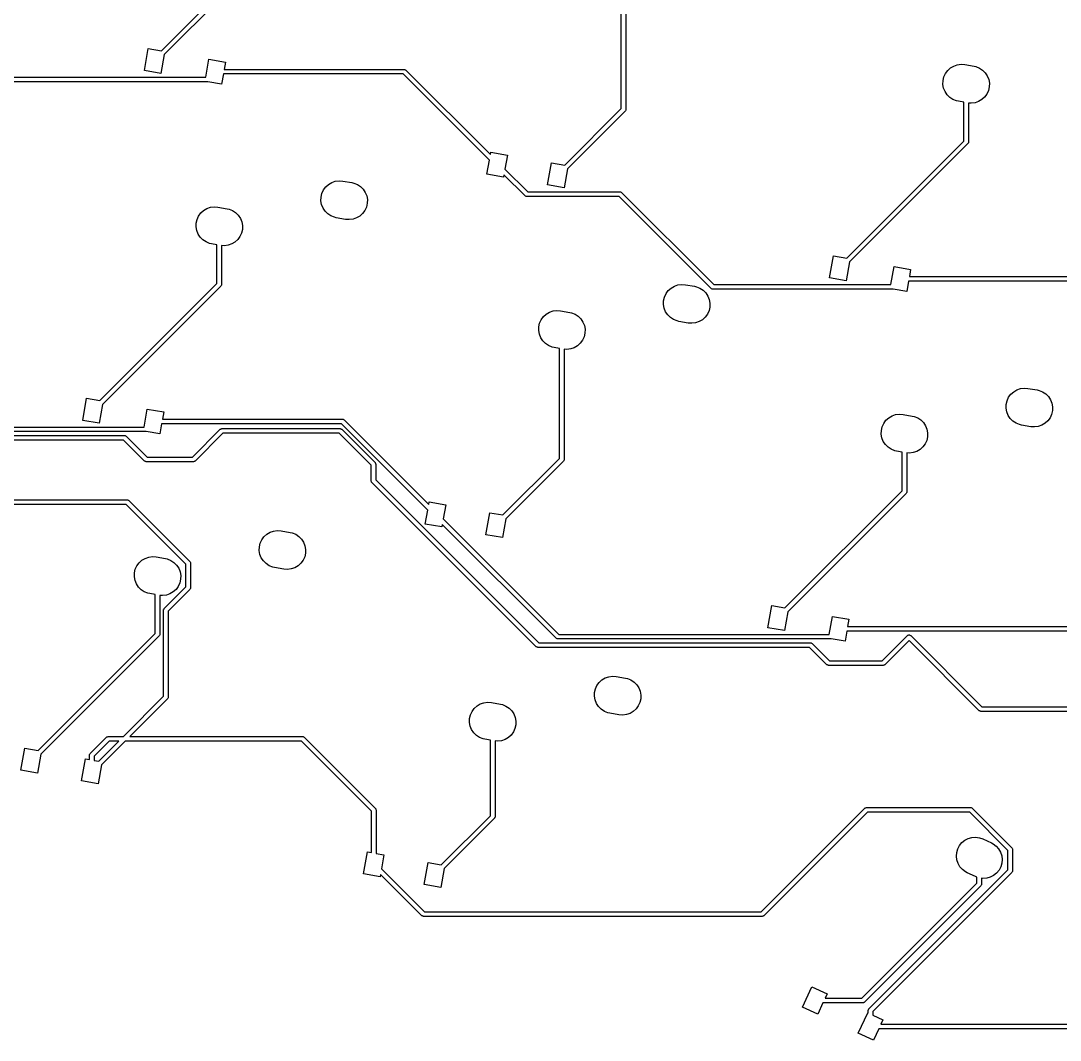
# Model space of a CAD drawing. Extents: x -73 to 321, y -180 to -25.
# Drawn here: x 62.9 to 118.6, y -163.7 to -109.1 of the extents above; entities that cross this region are included whole.
import ezdxf

# ---------------------------------------------------------------- set-up
doc = ezdxf.new("R2010")
doc.units = 0
doc.layers.add('BLACK', color=7, linetype='CONTINUOUS')

msp = doc.modelspace()

# ---------------------------------------------------------------- linework, layer by layer
at = {"layer": 'BLACK', "linetype": 'CONTINUOUS'}
for p, q in [((70.4194, -110.677), (76.7001, -104.397)), ((76.9135, -104.537), (70.5687, -110.882)), ((95.0637, -113.779), (95.0637, -107.878)), ((95.3137, -107.917), (95.3137, -113.831)), ((69.5044, -111.735), (69.7128, -110.553)), ((69.7128, -110.553), (70.4194, -110.677)), ((70.5687, -110.882), (70.3907, -111.891)), ((72.7926, -112.09), (72.9626, -111.126)), ((72.9626, -111.126), (73.849, -111.282)), ((73.849, -111.282), (73.7806, -111.67)), ((112.887, -111.493), (113.078, -111.427)), ((113.078, -111.427), (113.278, -111.401)), ((113.278, -111.401), (113.48, -111.416)), ((113.48, -111.416), (113.972, -111.503)), ((70.3907, -111.891), (69.5044, -111.735)), ((73.7365, -111.92), (73.6406, -112.464)), ((83.3774, -111.92), (73.7365, -111.92)), ((73.7806, -111.67), (83.4292, -111.67)), ((88.0004, -116.543), (83.3774, -111.92)), ((83.4292, -111.67), (83.4512, -111.673)), ((83.4512, -111.673), (83.4558, -111.673)), ((83.4558, -111.673), (83.4583, -111.674)), ((83.4583, -111.674), (83.4647, -111.675)), ((83.4647, -111.675), (83.4905, -111.692)), ((83.4905, -111.692), (83.5175, -111.706)), ((83.5175, -111.706), (88.0534, -116.242)), ((112.36, -112.079), (112.444, -111.895)), ((112.444, -111.895), (112.563, -111.732)), ((112.563, -111.732), (112.713, -111.596)), ((112.713, -111.596), (112.887, -111.493)), ((113.972, -111.503), (114.074, -111.526)), ((114.074, -111.526), (114.262, -111.601)), ((114.262, -111.601), (114.431, -111.713)), ((114.431, -111.713), (114.574, -111.856)), ((114.574, -111.856), (114.685, -112.024)), ((72.8811, -112.34), (52.9445, -112.34)), ((52.9963, -112.09), (72.7926, -112.09)), ((72.9033, -112.334), (72.8811, -112.34)), ((73.6406, -112.464), (72.9033, -112.334)), ((112.309, -112.478), (112.314, -112.275)), ((112.345, -112.676), (112.309, -112.478)), ((112.314, -112.275), (112.36, -112.079)), ((114.685, -112.024), (114.76, -112.212)), ((114.76, -112.212), (114.796, -112.411)), ((114.796, -112.411), (114.791, -112.613)), ((112.42, -112.864), (112.345, -112.676)), ((112.531, -113.033), (112.42, -112.864)), ((112.674, -113.176), (112.531, -113.033)), ((114.661, -112.994), (114.542, -113.157)), ((114.745, -112.81), (114.661, -112.994)), ((114.791, -112.613), (114.745, -112.81)), ((112.843, -113.287), (112.674, -113.176)), ((113.031, -113.362), (112.843, -113.287)), ((113.133, -113.386), (113.031, -113.362)), ((113.427, -113.438), (113.133, -113.386)), ((113.427, -115.515), (113.427, -113.438)), ((113.826, -113.487), (113.677, -113.476)), ((113.677, -113.476), (113.677, -115.567)), ((114.027, -113.461), (113.826, -113.487)), ((114.218, -113.395), (114.027, -113.461)), ((114.392, -113.293), (114.218, -113.395)), ((114.542, -113.157), (114.392, -113.293)), ((92.0329, -116.81), (95.0637, -113.779)), ((95.2771, -113.919), (92.1822, -117.014)), ((95.2919, -113.892), (95.2771, -113.919)), ((95.3086, -113.866), (95.2919, -113.892)), ((95.3095, -113.86), (95.3086, -113.866)), ((95.3109, -113.857), (95.3095, -113.86)), ((95.3137, -113.831), (95.3105, -113.853)), ((95.3105, -113.853), (95.3109, -113.857)), ((107.147, -121.796), (113.427, -115.515)), ((113.641, -115.655), (107.296, -122)), ((113.656, -115.628), (113.641, -115.655)), ((113.672, -115.603), (113.656, -115.628)), ((113.673, -115.596), (113.672, -115.603)), ((113.674, -115.594), (113.673, -115.596)), ((113.677, -115.567), (113.674, -115.589)), ((113.674, -115.589), (113.674, -115.594)), ((88.0534, -116.242), (88.0764, -116.112)), ((88.0764, -116.112), (88.9627, -116.268)), ((88.9627, -116.268), (88.8303, -117.019)), ((87.868, -117.294), (88.0004, -116.543)), ((91.1179, -117.867), (91.3263, -116.685)), ((91.3263, -116.685), (92.0329, -116.81)), ((88.7544, -117.45), (87.868, -117.294)), ((88.7773, -117.32), (88.7544, -117.45)), ((89.9099, -118.452), (88.7773, -117.32)), ((88.8303, -117.019), (90.05, -118.239)), ((92.1822, -117.014), (92.0042, -118.023)), ((79.103, -118.138), (79.2224, -117.975)), ((79.2224, -117.975), (79.3721, -117.839)), ((79.3721, -117.839), (79.5461, -117.736)), ((79.5461, -117.736), (79.7372, -117.671)), ((79.7372, -117.671), (79.9376, -117.645)), ((79.9376, -117.645), (80.1392, -117.659)), ((80.1392, -117.659), (80.6316, -117.746)), ((80.6316, -117.746), (80.7335, -117.77)), ((80.7335, -117.77), (80.9212, -117.845)), ((80.9212, -117.845), (81.0899, -117.956)), ((81.0899, -117.956), (81.2329, -118.099)), ((81.2329, -118.099), (81.3441, -118.268)), ((92.0042, -118.023), (91.1179, -117.867)), ((78.9685, -118.721), (78.9734, -118.519)), ((78.9734, -118.519), (79.0189, -118.322)), ((79.0189, -118.322), (79.103, -118.138)), ((81.3441, -118.268), (81.4192, -118.455)), ((81.4192, -118.455), (81.455, -118.654)), ((81.455, -118.654), (81.45, -118.856)), ((89.9369, -118.467), (89.9099, -118.452)), ((89.9628, -118.484), (89.9369, -118.467)), ((89.9692, -118.485), (89.9628, -118.484)), ((89.9716, -118.486), (89.9692, -118.485)), ((89.9762, -118.486), (89.9716, -118.486)), ((89.9983, -118.489), (89.9762, -118.486)), ((94.9442, -118.489), (89.9983, -118.489)), ((90.05, -118.239), (94.996, -118.239)), ((99.8775, -123.422), (94.9442, -118.489)), ((94.996, -118.239), (95.018, -118.242)), ((95.018, -118.242), (95.0226, -118.242)), ((95.0226, -118.242), (95.0251, -118.243)), ((95.0251, -118.243), (95.0315, -118.244)), ((95.0315, -118.244), (95.0574, -118.261)), ((95.0574, -118.261), (95.0844, -118.276)), ((95.0844, -118.276), (100.018, -123.209)), ((72.6775, -119.238), (72.8515, -119.135)), ((72.8515, -119.135), (73.0426, -119.069)), ((73.0426, -119.069), (73.243, -119.043)), ((73.243, -119.043), (73.4446, -119.058)), ((73.4446, -119.058), (73.937, -119.145)), ((73.937, -119.145), (74.039, -119.168)), ((74.039, -119.168), (74.2266, -119.243)), ((79.0042, -118.92), (78.9685, -118.721)), ((79.0793, -119.107), (79.0042, -118.92)), ((79.1906, -119.276), (79.0793, -119.107)), ((81.4046, -119.053), (81.3204, -119.237)), ((81.45, -118.856), (81.4046, -119.053)), ((72.2788, -119.918), (72.3243, -119.721)), ((72.3243, -119.721), (72.4084, -119.537)), ((72.4084, -119.537), (72.5278, -119.374)), ((72.5278, -119.374), (72.6775, -119.238)), ((74.2266, -119.243), (74.3953, -119.355)), ((74.3953, -119.355), (74.5383, -119.498)), ((74.5383, -119.498), (74.6495, -119.666)), ((74.6495, -119.666), (74.7246, -119.854)), ((79.3335, -119.419), (79.1906, -119.276)), ((79.5022, -119.53), (79.3335, -119.419)), ((79.6899, -119.605), (79.5022, -119.53)), ((79.7919, -119.629), (79.6899, -119.605)), ((80.2843, -119.716), (79.7919, -119.629)), ((80.4858, -119.731), (80.2843, -119.716)), ((80.6863, -119.705), (80.4858, -119.731)), ((80.8774, -119.639), (80.6863, -119.705)), ((81.0513, -119.536), (80.8774, -119.639)), ((81.2011, -119.4), (81.0513, -119.536)), ((81.3204, -119.237), (81.2011, -119.4)), ((72.2739, -120.12), (72.2788, -119.918)), ((72.3096, -120.318), (72.2739, -120.12)), ((72.3847, -120.506), (72.3096, -120.318)), ((74.7554, -120.255), (74.71, -120.452)), ((74.7246, -119.854), (74.7604, -120.053)), ((74.7604, -120.053), (74.7554, -120.255)), ((72.496, -120.675), (72.3847, -120.506)), ((72.6389, -120.818), (72.496, -120.675)), ((72.8076, -120.929), (72.6389, -120.818)), ((74.5065, -120.799), (74.3567, -120.935)), ((74.6258, -120.636), (74.5065, -120.799)), ((74.71, -120.452), (74.6258, -120.636)), ((72.9953, -121.004), (72.8076, -120.929)), ((73.0973, -121.028), (72.9953, -121.004)), ((73.3921, -121.08), (73.0973, -121.028)), ((73.3921, -123.157), (73.3921, -121.08)), ((73.7912, -121.129), (73.6421, -121.118)), ((73.6421, -121.118), (73.6421, -123.209)), ((73.9917, -121.103), (73.7912, -121.129)), ((74.1828, -121.037), (73.9917, -121.103)), ((74.3567, -120.935), (74.1828, -121.037)), ((106.232, -122.853), (106.44, -121.671)), ((106.44, -121.671), (107.147, -121.796)), ((107.296, -122), (107.118, -123.009)), ((109.52, -123.209), (109.69, -122.244)), ((109.69, -122.244), (110.576, -122.401)), ((110.576, -122.401), (110.508, -122.788)), ((107.118, -123.009), (106.232, -122.853)), ((110.464, -123.038), (110.368, -123.582)), ((122.753, -123.038), (110.464, -123.038)), ((110.508, -122.788), (122.805, -122.788)), ((67.1114, -129.438), (73.3921, -123.157)), ((73.6055, -123.297), (67.2607, -129.642)), ((73.6203, -123.27), (73.6055, -123.297)), ((73.637, -123.245), (73.6203, -123.27)), ((73.6379, -123.238), (73.637, -123.245)), ((73.6392, -123.236), (73.6379, -123.238)), ((73.6421, -123.209), (73.6389, -123.231)), ((73.6389, -123.231), (73.6392, -123.236)), ((97.4666, -123.697), (97.586, -123.534)), ((97.586, -123.534), (97.7357, -123.398)), ((97.7357, -123.398), (97.9097, -123.296)), ((97.9097, -123.296), (98.1008, -123.23)), ((98.1008, -123.23), (98.3012, -123.204)), ((98.3012, -123.204), (98.5028, -123.219)), ((98.5028, -123.219), (98.9952, -123.305)), ((98.9952, -123.305), (99.0972, -123.329)), ((99.0972, -123.329), (99.2848, -123.404)), ((99.2848, -123.404), (99.4536, -123.515)), ((99.4536, -123.515), (99.5965, -123.658)), ((99.5965, -123.658), (99.7077, -123.827)), ((99.9046, -123.437), (99.8775, -123.422)), ((99.9304, -123.454), (99.9046, -123.437)), ((99.9368, -123.455), (99.9304, -123.454)), ((99.9393, -123.456), (99.9368, -123.455)), ((99.9439, -123.456), (99.9393, -123.456)), ((99.9659, -123.459), (99.9439, -123.456)), ((109.608, -123.459), (99.9659, -123.459)), ((100.018, -123.209), (109.52, -123.209)), ((109.631, -123.452), (109.608, -123.459)), ((110.368, -123.582), (109.631, -123.452)), ((97.3321, -124.28), (97.337, -124.078)), ((97.337, -124.078), (97.3825, -123.881)), ((97.3825, -123.881), (97.4666, -123.697)), ((99.7077, -123.827), (99.7828, -124.015)), ((99.7828, -124.015), (99.8186, -124.213)), ((99.8186, -124.213), (99.8137, -124.416)), ((90.8914, -124.933), (91.0411, -124.797)), ((91.0411, -124.797), (91.2151, -124.694)), ((91.2151, -124.694), (91.4062, -124.629)), ((91.4062, -124.629), (91.6066, -124.603)), ((91.6066, -124.603), (91.8082, -124.617)), ((91.8082, -124.617), (92.3006, -124.704)), ((92.3006, -124.704), (92.4026, -124.728)), ((92.4026, -124.728), (92.5902, -124.803)), ((97.3679, -124.479), (97.3321, -124.28)), ((97.4429, -124.667), (97.3679, -124.479)), ((97.5542, -124.835), (97.4429, -124.667)), ((99.6841, -124.796), (99.5647, -124.959)), ((99.7682, -124.612), (99.6841, -124.796)), ((99.8137, -124.416), (99.7682, -124.612)), ((90.6424, -125.477), (90.6879, -125.28)), ((90.6879, -125.28), (90.772, -125.096)), ((90.772, -125.096), (90.8914, -124.933)), ((92.5902, -124.803), (92.759, -124.914)), ((92.759, -124.914), (92.9019, -125.057)), ((92.9019, -125.057), (93.0131, -125.226)), ((93.0131, -125.226), (93.0882, -125.413)), ((97.6971, -124.978), (97.5542, -124.835)), ((97.8658, -125.09), (97.6971, -124.978)), ((98.0535, -125.165), (97.8658, -125.09)), ((98.1555, -125.188), (98.0535, -125.165)), ((98.6479, -125.275), (98.1555, -125.188)), ((98.8495, -125.29), (98.6479, -125.275)), ((99.0499, -125.264), (98.8495, -125.29)), ((99.241, -125.198), (99.0499, -125.264)), ((99.415, -125.095), (99.241, -125.198)), ((99.5647, -124.959), (99.415, -125.095)), ((90.6375, -125.679), (90.6424, -125.477)), ((90.6733, -125.878), (90.6375, -125.679)), ((90.7483, -126.065), (90.6733, -125.878)), ((93.1191, -125.814), (93.0736, -126.011)), ((93.0882, -125.413), (93.124, -125.612)), ((93.124, -125.612), (93.1191, -125.814)), ((90.8596, -126.234), (90.7483, -126.065)), ((91.0025, -126.377), (90.8596, -126.234)), ((91.1712, -126.488), (91.0025, -126.377)), ((92.8701, -126.358), (92.7204, -126.494)), ((92.9895, -126.195), (92.8701, -126.358)), ((93.0736, -126.011), (92.9895, -126.195)), ((91.3589, -126.563), (91.1712, -126.488)), ((91.4609, -126.587), (91.3589, -126.563)), ((91.7557, -126.639), (91.4609, -126.587)), ((91.7557, -132.539), (91.7557, -126.639)), ((92.1549, -126.689), (92.0057, -126.678)), ((92.0057, -126.678), (92.0057, -132.591)), ((92.3553, -126.663), (92.1549, -126.689)), ((92.5464, -126.597), (92.3553, -126.663)), ((92.7204, -126.494), (92.5464, -126.597)), ((115.746, -129.44), (115.83, -129.257)), ((115.83, -129.257), (115.95, -129.094)), ((115.95, -129.094), (116.099, -128.958)), ((116.099, -128.958), (116.273, -128.855)), ((116.273, -128.855), (116.464, -128.789)), ((116.464, -128.789), (116.665, -128.763)), ((116.665, -128.763), (116.866, -128.778)), ((116.866, -128.778), (117.359, -128.865)), ((117.359, -128.865), (117.461, -128.888)), ((117.461, -128.888), (117.648, -128.963)), ((117.648, -128.963), (117.817, -129.075)), ((117.817, -129.075), (117.96, -129.217)), ((117.96, -129.217), (118.071, -129.386)), ((66.1964, -130.495), (66.4048, -129.313)), ((66.4048, -129.313), (67.1114, -129.438)), ((67.2607, -129.642), (67.0827, -130.651)), ((115.696, -129.839), (115.701, -129.637)), ((115.701, -129.637), (115.746, -129.44)), ((118.071, -129.386), (118.146, -129.574)), ((118.146, -129.574), (118.182, -129.773)), ((118.182, -129.773), (118.177, -129.975)), ((69.4846, -130.851), (69.6547, -129.886)), ((69.6547, -129.886), (70.541, -130.043)), ((70.541, -130.043), (70.4726, -130.43)), ((109.255, -130.492), (109.405, -130.357)), ((109.405, -130.357), (109.579, -130.254)), ((109.579, -130.254), (109.77, -130.188)), ((109.77, -130.188), (109.97, -130.162)), ((109.97, -130.162), (110.172, -130.177)), ((110.172, -130.177), (110.664, -130.263)), ((110.664, -130.263), (110.766, -130.287)), ((110.766, -130.287), (110.954, -130.362)), ((110.954, -130.362), (111.123, -130.473)), ((115.731, -130.038), (115.696, -129.839)), ((115.807, -130.226), (115.731, -130.038)), ((115.918, -130.395), (115.807, -130.226)), ((118.048, -130.356), (117.928, -130.519)), ((118.132, -130.172), (118.048, -130.356)), ((118.177, -129.975), (118.132, -130.172)), ((49.6883, -130.851), (69.4846, -130.851)), ((67.0827, -130.651), (66.1964, -130.495)), ((70.4285, -130.68), (70.3326, -131.225)), ((80.0694, -130.68), (70.4285, -130.68)), ((70.4726, -130.43), (80.1212, -130.43)), ((84.6924, -135.304), (80.0694, -130.68)), ((80.1212, -130.43), (80.1432, -130.434)), ((80.1432, -130.434), (80.1478, -130.433)), ((80.1478, -130.433), (80.1503, -130.435)), ((80.1503, -130.435), (80.1567, -130.436)), ((80.1567, -130.436), (80.1825, -130.452)), ((80.1825, -130.452), (80.2095, -130.467)), ((80.2095, -130.467), (84.7454, -135.003)), ((109.006, -131.036), (109.052, -130.839)), ((109.052, -130.839), (109.136, -130.655)), ((109.136, -130.655), (109.255, -130.492)), ((111.123, -130.473), (111.266, -130.616)), ((111.266, -130.616), (111.377, -130.785)), ((111.377, -130.785), (111.452, -130.973)), ((116.061, -130.538), (115.918, -130.395)), ((116.229, -130.649), (116.061, -130.538)), ((116.417, -130.724), (116.229, -130.649)), ((116.519, -130.747), (116.417, -130.724)), ((117.012, -130.834), (116.519, -130.747)), ((117.213, -130.849), (117.012, -130.834)), ((117.414, -130.823), (117.213, -130.849)), ((117.605, -130.757), (117.414, -130.823)), ((117.779, -130.654), (117.605, -130.757)), ((117.928, -130.519), (117.779, -130.654)), ((38.4395, -131.301), (68.4335, -131.301)), ((69.5731, -131.101), (49.6365, -131.101)), ((68.4335, -131.301), (68.4555, -131.304)), ((68.4555, -131.304), (68.4601, -131.303)), ((68.4601, -131.303), (68.4626, -131.305)), ((68.4626, -131.305), (68.469, -131.306)), ((68.469, -131.306), (68.4949, -131.322)), ((68.4949, -131.322), (68.5219, -131.337)), ((68.5219, -131.337), (69.6478, -132.463)), ((69.5953, -131.094), (69.5731, -131.101)), ((70.3326, -131.225), (69.5953, -131.094)), ((72.0842, -132.463), (73.5716, -130.976)), ((73.7118, -131.189), (72.2244, -132.676)), ((73.5716, -130.976), (73.5894, -130.962)), ((73.5894, -130.962), (73.5925, -130.959)), ((73.5925, -130.959), (73.5952, -130.958)), ((73.5952, -130.958), (73.6004, -130.954)), ((73.6004, -130.954), (73.6305, -130.948)), ((73.6305, -130.948), (73.66, -130.939)), ((73.66, -130.939), (79.994, -130.939)), ((79.9422, -131.189), (73.7118, -131.189)), ((81.655, -132.902), (79.9422, -131.189)), ((79.994, -130.939), (80.016, -130.942)), ((80.016, -130.942), (80.0206, -130.942)), ((80.0206, -130.942), (80.0231, -130.943)), ((80.0231, -130.943), (80.0295, -130.944)), ((80.0295, -130.944), (80.0553, -130.961)), ((80.0553, -130.961), (80.0824, -130.976)), ((80.0824, -130.976), (81.8684, -132.762)), ((109.001, -131.238), (109.006, -131.036)), ((109.037, -131.437), (109.001, -131.238)), ((109.112, -131.625), (109.037, -131.437)), ((111.483, -131.374), (111.437, -131.57)), ((111.452, -130.973), (111.488, -131.172)), ((111.488, -131.172), (111.483, -131.374)), ((68.3817, -131.551), (38.4912, -131.551)), ((69.5076, -132.676), (68.3817, -131.551)), ((109.223, -131.793), (109.112, -131.625)), ((109.366, -131.936), (109.223, -131.793)), ((109.535, -132.048), (109.366, -131.936)), ((111.234, -131.917), (111.084, -132.053)), ((111.353, -131.754), (111.234, -131.917)), ((111.437, -131.57), (111.353, -131.754)), ((69.6478, -132.463), (72.0842, -132.463)), ((88.7249, -135.57), (91.7557, -132.539)), ((92.0057, -132.591), (92.0025, -132.613)), ((109.723, -132.123), (109.535, -132.048)), ((109.825, -132.146), (109.723, -132.123)), ((110.119, -132.198), (109.825, -132.146)), ((110.119, -134.276), (110.119, -132.198)), ((110.518, -132.248), (110.369, -132.237)), ((110.369, -132.237), (110.369, -134.328)), ((110.719, -132.222), (110.518, -132.248)), ((110.91, -132.156), (110.719, -132.222)), ((111.084, -132.053), (110.91, -132.156)), ((69.5346, -132.691), (69.5076, -132.676)), ((69.5605, -132.708), (69.5346, -132.691)), ((69.5669, -132.709), (69.5605, -132.708)), ((69.5694, -132.71), (69.5669, -132.709)), ((69.574, -132.71), (69.5694, -132.71)), ((69.596, -132.713), (69.574, -132.71)), ((72.136, -132.713), (69.596, -132.713)), ((72.1655, -132.704), (72.136, -132.713)), ((72.1956, -132.698), (72.1655, -132.704)), ((72.2008, -132.694), (72.1956, -132.698)), ((72.2035, -132.693), (72.2008, -132.694)), ((72.2066, -132.69), (72.2035, -132.693)), ((72.2244, -132.676), (72.2066, -132.69)), ((81.655, -133.733), (81.655, -132.902)), ((81.8684, -132.762), (81.8817, -132.779)), ((81.8817, -132.779), (81.8852, -132.782)), ((81.8852, -132.782), (81.886, -132.785)), ((81.886, -132.785), (81.8898, -132.79)), ((81.8898, -132.79), (81.8963, -132.82)), ((81.8963, -132.82), (81.905, -132.85)), ((81.905, -132.85), (81.905, -133.682)), ((91.9691, -132.68), (88.8742, -135.775)), ((91.9839, -132.653), (91.9691, -132.68)), ((92.0006, -132.627), (91.9839, -132.653)), ((92.0015, -132.62), (92.0006, -132.627)), ((92.0029, -132.618), (92.0015, -132.62)), ((92.0025, -132.613), (92.0029, -132.618)), ((81.905, -133.682), (90.6425, -142.419)), ((81.6637, -133.763), (81.655, -133.733)), ((81.6701, -133.793), (81.6637, -133.763)), ((81.674, -133.798), (81.6701, -133.793)), ((81.6748, -133.801), (81.674, -133.798)), ((81.6783, -133.804), (81.6748, -133.801)), ((81.6916, -133.822), (81.6783, -133.804)), ((90.5023, -142.632), (81.6916, -133.822)), ((51.6987, -134.749), (68.58, -134.749)), ((68.58, -134.749), (68.602, -134.752)), ((68.602, -134.752), (68.6066, -134.752)), ((68.6066, -134.752), (68.6091, -134.753)), ((68.6091, -134.753), (68.6155, -134.754)), ((68.6155, -134.754), (68.6414, -134.771)), ((68.6414, -134.771), (68.6684, -134.786)), ((68.6684, -134.786), (71.9434, -138.061)), ((103.839, -140.557), (110.119, -134.276)), ((110.333, -134.416), (103.988, -140.761)), ((110.348, -134.389), (110.333, -134.416)), ((110.364, -134.363), (110.348, -134.389)), ((110.365, -134.357), (110.364, -134.363)), ((110.366, -134.354), (110.365, -134.357)), ((110.369, -134.328), (110.366, -134.35)), ((110.366, -134.35), (110.366, -134.354)), ((68.5282, -134.999), (51.7504, -134.999)), ((71.73, -138.201), (68.5282, -134.999)), ((84.56, -136.054), (84.6924, -135.304)), ((84.7454, -135.003), (84.7684, -134.873)), ((84.7684, -134.873), (85.6547, -135.029)), ((85.6547, -135.029), (85.5223, -135.78)), ((85.5223, -135.78), (91.712, -141.97)), ((87.8099, -136.627), (88.0183, -135.446)), ((88.0183, -135.446), (88.7249, -135.57)), ((88.8742, -135.775), (88.6962, -136.784)), ((76.0641, -136.6), (76.2381, -136.497)), ((76.2381, -136.497), (76.4292, -136.431)), ((76.4292, -136.431), (76.6296, -136.405)), ((76.6296, -136.405), (76.8312, -136.42)), ((76.8312, -136.42), (77.3236, -136.507)), ((85.4464, -136.211), (84.56, -136.054)), ((85.4693, -136.08), (85.4464, -136.211)), ((91.5718, -142.183), (85.4693, -136.08)), ((75.7109, -137.082), (75.795, -136.899)), ((75.795, -136.899), (75.9144, -136.736)), ((75.9144, -136.736), (76.0641, -136.6)), ((77.3236, -136.507), (77.4255, -136.53)), ((77.4255, -136.53), (77.6132, -136.605)), ((77.6132, -136.605), (77.7819, -136.717)), ((77.7819, -136.717), (77.9249, -136.859)), ((77.9249, -136.859), (78.0361, -137.028)), ((78.0361, -137.028), (78.1112, -137.216)), ((88.6962, -136.784), (87.8099, -136.627)), ((75.6605, -137.481), (75.6654, -137.279)), ((75.6962, -137.68), (75.6605, -137.481)), ((75.6654, -137.279), (75.7109, -137.082)), ((78.1112, -137.216), (78.147, -137.415)), ((78.147, -137.415), (78.142, -137.617)), ((69.1004, -138.297), (69.2198, -138.134)), ((69.2198, -138.134), (69.3695, -137.999)), ((69.3695, -137.999), (69.5435, -137.896)), ((69.5435, -137.896), (69.7346, -137.83)), ((69.7346, -137.83), (69.935, -137.804)), ((69.935, -137.804), (70.1366, -137.819)), ((70.1366, -137.819), (70.629, -137.905)), ((70.629, -137.905), (70.731, -137.929)), ((70.731, -137.929), (70.9186, -138.004)), ((70.9186, -138.004), (71.0873, -138.115)), ((71.0873, -138.115), (71.2303, -138.258)), ((71.9434, -138.061), (71.9567, -138.078)), ((71.9567, -138.078), (71.9602, -138.081)), ((71.9602, -138.081), (71.961, -138.084)), ((71.961, -138.084), (71.9648, -138.089)), ((71.9648, -138.089), (71.9713, -138.119)), ((71.9713, -138.119), (71.98, -138.149)), ((71.98, -138.149), (71.98, -139.473)), ((75.7713, -137.868), (75.6962, -137.68)), ((75.8826, -138.037), (75.7713, -137.868)), ((76.0255, -138.18), (75.8826, -138.037)), ((77.8931, -138.161), (77.7433, -138.296)), ((78.0124, -137.998), (77.8931, -138.161)), ((78.0966, -137.814), (78.0124, -137.998)), ((78.142, -137.617), (78.0966, -137.814)), ((68.9659, -138.88), (68.9708, -138.678)), ((68.9708, -138.678), (69.0163, -138.481)), ((69.0163, -138.481), (69.1004, -138.297)), ((71.2303, -138.258), (71.3415, -138.427)), ((71.3415, -138.427), (71.4166, -138.615)), ((71.4166, -138.615), (71.4524, -138.814)), ((71.73, -139.421), (71.73, -138.201)), ((76.1942, -138.291), (76.0255, -138.18)), ((76.3819, -138.366), (76.1942, -138.291)), ((76.4839, -138.39), (76.3819, -138.366)), ((76.9763, -138.476), (76.4839, -138.39)), ((77.1778, -138.491), (76.9763, -138.476)), ((77.3783, -138.465), (77.1778, -138.491)), ((77.5694, -138.399), (77.3783, -138.465)), ((77.7433, -138.296), (77.5694, -138.399)), ((69.0016, -139.079), (68.9659, -138.88)), ((69.0767, -139.267), (69.0016, -139.079)), ((69.188, -139.435), (69.0767, -139.267)), ((71.402, -139.213), (71.3178, -139.396)), ((71.4474, -139.016), (71.402, -139.213)), ((71.4524, -138.814), (71.4474, -139.016)), ((69.3309, -139.578), (69.188, -139.435)), ((69.4996, -139.69), (69.3309, -139.578)), ((69.6873, -139.765), (69.4996, -139.69)), ((69.7893, -139.788), (69.6873, -139.765)), ((70.0841, -139.84), (69.7893, -139.788)), ((70.0841, -141.918), (70.0841, -139.84)), ((70.5702, -140.581), (71.73, -139.421)), ((70.8748, -139.798), (70.6837, -139.864)), ((71.9434, -139.561), (70.7836, -140.721)), ((71.0487, -139.695), (70.8748, -139.798)), ((71.1985, -139.559), (71.0487, -139.695)), ((71.3178, -139.396), (71.1985, -139.559)), ((71.9581, -139.534), (71.9434, -139.561)), ((71.9748, -139.509), (71.9581, -139.534)), ((71.9758, -139.502), (71.9748, -139.509)), ((71.9771, -139.5), (71.9758, -139.502)), ((71.98, -139.473), (71.9768, -139.495)), ((71.9768, -139.495), (71.9771, -139.5)), ((70.4832, -139.89), (70.3341, -139.879)), ((70.3341, -139.879), (70.3341, -141.97)), ((70.6837, -139.864), (70.4832, -139.89)), ((70.5336, -140.669), (70.5368, -140.647)), ((70.5336, -145.291), (70.5336, -140.669)), ((70.5365, -140.643), (70.5379, -140.64)), ((70.5368, -140.647), (70.5365, -140.643)), ((70.5379, -140.64), (70.5388, -140.634)), ((70.5388, -140.634), (70.5555, -140.608)), ((70.5555, -140.608), (70.5702, -140.581)), ((70.7836, -140.721), (70.7836, -145.343)), ((102.924, -141.614), (103.132, -140.432)), ((103.132, -140.432), (103.839, -140.557)), ((103.988, -140.761), (103.81, -141.77)), ((106.212, -141.97), (106.382, -141.005)), ((106.382, -141.005), (107.268, -141.161)), ((107.268, -141.161), (107.2, -141.549)), ((63.8034, -148.199), (70.0841, -141.918)), ((70.2975, -142.058), (63.9527, -148.403)), ((70.3123, -142.031), (70.2975, -142.058)), ((70.329, -142.005), (70.3123, -142.031)), ((70.3299, -141.999), (70.329, -142.005)), ((70.3312, -141.996), (70.3299, -141.999)), ((70.3341, -141.97), (70.3309, -141.992)), ((70.3309, -141.992), (70.3312, -141.996)), ((91.712, -141.97), (106.212, -141.97)), ((103.81, -141.77), (102.924, -141.614)), ((107.156, -141.799), (107.06, -142.343)), ((119.445, -141.799), (107.156, -141.799)), ((107.2, -141.549), (119.497, -141.549)), ((109.052, -143.385), (110.402, -142.035)), ((110.402, -142.035), (110.43, -142.014)), ((110.43, -142.014), (110.439, -142.012)), ((110.439, -142.012), (110.446, -142.006)), ((110.446, -142.006), (110.473, -142.004)), ((110.473, -142.004), (110.499, -141.999)), ((110.499, -141.999), (110.508, -142.002)), ((110.508, -142.002), (110.517, -142.001)), ((110.517, -142.001), (110.54, -142.014)), ((110.54, -142.014), (110.565, -142.024)), ((110.565, -142.024), (110.57, -142.031)), ((110.57, -142.031), (110.578, -142.035)), ((110.578, -142.035), (114.394, -145.851)), ((90.6425, -142.419), (105.206, -142.419)), ((91.5988, -142.198), (91.5718, -142.183)), ((91.6247, -142.214), (91.5988, -142.198)), ((91.6311, -142.215), (91.6247, -142.214)), ((91.6336, -142.217), (91.6311, -142.215)), ((91.6382, -142.216), (91.6336, -142.217)), ((91.6602, -142.22), (91.6382, -142.216)), ((106.3, -142.22), (91.6602, -142.22)), ((105.206, -142.419), (105.228, -142.422)), ((105.228, -142.422), (105.233, -142.422)), ((105.233, -142.422), (105.235, -142.423)), ((105.235, -142.423), (105.242, -142.424)), ((105.242, -142.424), (105.267, -142.441)), ((105.267, -142.441), (105.294, -142.456)), ((105.294, -142.456), (106.224, -143.385)), ((106.323, -142.213), (106.3, -142.22)), ((107.06, -142.343), (106.323, -142.213)), ((110.49, -142.3), (109.192, -143.598)), ((114.254, -146.064), (110.49, -142.3)), ((90.5293, -142.647), (90.5023, -142.632)), ((90.5552, -142.664), (90.5293, -142.647)), ((90.5616, -142.665), (90.5552, -142.664)), ((90.5641, -142.666), (90.5616, -142.665)), ((90.5687, -142.666), (90.5641, -142.666)), ((90.5907, -142.669), (90.5687, -142.666)), ((105.154, -142.669), (90.5907, -142.669)), ((106.084, -143.598), (105.154, -142.669)), ((106.111, -143.613), (106.084, -143.598)), ((106.136, -143.63), (106.111, -143.613)), ((106.143, -143.631), (106.136, -143.63)), ((106.145, -143.632), (106.143, -143.631)), ((106.15, -143.632), (106.145, -143.632)), ((106.172, -143.635), (106.15, -143.632)), ((109.104, -143.635), (106.172, -143.635)), ((106.224, -143.385), (109.052, -143.385)), ((109.133, -143.626), (109.104, -143.635)), ((109.163, -143.62), (109.133, -143.626)), ((109.168, -143.616), (109.163, -143.62)), ((109.171, -143.615), (109.168, -143.616)), ((109.174, -143.612), (109.171, -143.615)), ((109.192, -143.598), (109.174, -143.612)), ((94.2047, -144.307), (94.3958, -144.242)), ((94.3958, -144.242), (94.5963, -144.216)), ((94.5963, -144.216), (94.7978, -144.23)), ((94.7978, -144.23), (95.2902, -144.317)), ((93.6775, -144.893), (93.7617, -144.709)), ((93.7617, -144.709), (93.881, -144.546)), ((93.881, -144.546), (94.0308, -144.41)), ((94.0308, -144.41), (94.2047, -144.307)), ((95.2902, -144.317), (95.3922, -144.341)), ((95.3922, -144.341), (95.5799, -144.416)), ((95.5799, -144.416), (95.7486, -144.527)), ((95.7486, -144.527), (95.8915, -144.67)), ((95.8915, -144.67), (96.0028, -144.839)), ((96.0028, -144.839), (96.0778, -145.026)), ((68.3759, -147.449), (70.5336, -145.291)), ((70.7618, -145.404), (70.747, -145.431)), ((70.7785, -145.379), (70.7618, -145.404)), ((70.7794, -145.372), (70.7785, -145.379)), ((70.7808, -145.37), (70.7794, -145.372)), ((70.7836, -145.343), (70.7804, -145.365)), ((70.7804, -145.365), (70.7808, -145.37)), ((93.6271, -145.292), (93.6321, -145.09)), ((93.6629, -145.491), (93.6271, -145.292)), ((93.6321, -145.09), (93.6775, -144.893)), ((96.0778, -145.026), (96.1136, -145.225)), ((96.1136, -145.225), (96.1087, -145.427)), ((70.747, -145.431), (68.7295, -147.449)), ((87.0671, -146.108), (87.1864, -145.945)), ((87.1864, -145.945), (87.3362, -145.809)), ((87.3362, -145.809), (87.5101, -145.706)), ((87.5101, -145.706), (87.7012, -145.64)), ((87.7012, -145.64), (87.9017, -145.614)), ((87.9017, -145.614), (88.1032, -145.629)), ((88.1032, -145.629), (88.5956, -145.716)), ((88.5956, -145.716), (88.6976, -145.74)), ((88.6976, -145.74), (88.8853, -145.815)), ((88.8853, -145.815), (89.054, -145.926)), ((89.054, -145.926), (89.1969, -146.069)), ((93.738, -145.679), (93.6629, -145.491)), ((93.8492, -145.847), (93.738, -145.679)), ((93.9921, -145.99), (93.8492, -145.847)), ((95.8597, -145.971), (95.71, -146.107)), ((95.9791, -145.808), (95.8597, -145.971)), ((96.0632, -145.624), (95.9791, -145.808)), ((96.1087, -145.427), (96.0632, -145.624)), ((114.394, -145.851), (126.007, -145.851)), ((86.9325, -146.691), (86.9375, -146.489)), ((86.9375, -146.489), (86.9829, -146.292)), ((86.9829, -146.292), (87.0671, -146.108)), ((89.1969, -146.069), (89.3082, -146.238)), ((89.3082, -146.238), (89.3832, -146.425)), ((89.3832, -146.425), (89.419, -146.624)), ((94.1609, -146.101), (93.9921, -145.99)), ((94.3485, -146.177), (94.1609, -146.101)), ((94.4505, -146.2), (94.3485, -146.177)), ((94.9429, -146.287), (94.4505, -146.2)), ((95.1445, -146.302), (94.9429, -146.287)), ((95.3449, -146.276), (95.1445, -146.302)), ((95.536, -146.21), (95.3449, -146.276)), ((95.71, -146.107), (95.536, -146.21)), ((114.281, -146.079), (114.254, -146.064)), ((114.307, -146.095), (114.281, -146.079)), ((114.313, -146.096), (114.307, -146.095)), ((114.315, -146.098), (114.313, -146.096)), ((114.32, -146.097), (114.315, -146.098)), ((114.342, -146.101), (114.32, -146.097)), ((126.058, -146.101), (114.342, -146.101)), ((86.9683, -146.89), (86.9325, -146.691)), ((87.0434, -147.077), (86.9683, -146.89)), ((87.1546, -147.246), (87.0434, -147.077)), ((89.3686, -147.023), (89.2845, -147.207)), ((89.4141, -146.826), (89.3686, -147.023)), ((89.419, -146.624), (89.4141, -146.826)), ((66.5972, -148.364), (67.4756, -147.486)), ((67.4756, -147.486), (67.4934, -147.472)), ((67.4934, -147.472), (67.4965, -147.469)), ((67.4965, -147.469), (67.4992, -147.468)), ((67.4992, -147.468), (67.5044, -147.464)), ((67.5044, -147.464), (67.5345, -147.458)), ((67.5345, -147.458), (67.564, -147.449)), ((67.564, -147.449), (68.3759, -147.449)), ((68.7295, -147.449), (77.978, -147.449)), ((77.978, -147.449), (78, -147.452)), ((78, -147.452), (78.0046, -147.452)), ((78.0046, -147.452), (78.0071, -147.453)), ((78.0071, -147.453), (78.0135, -147.454)), ((78.0135, -147.454), (78.0394, -147.471)), ((78.0394, -147.471), (78.0664, -147.486)), ((78.0664, -147.486), (81.8878, -151.307)), ((87.2976, -147.389), (87.1546, -147.246)), ((87.4663, -147.5), (87.2976, -147.389)), ((87.6539, -147.575), (87.4663, -147.5)), ((87.7559, -147.599), (87.6539, -147.575)), ((88.0508, -147.651), (87.7559, -147.599)), ((88.8414, -147.609), (88.6503, -147.674)), ((89.0154, -147.506), (88.8414, -147.609)), ((89.1651, -147.37), (89.0154, -147.506)), ((89.2845, -147.207), (89.1651, -147.37)), ((62.8884, -149.256), (63.0968, -148.074)), ((63.0968, -148.074), (63.8034, -148.199)), ((67.6158, -147.699), (66.8106, -148.504)), ((67.0533, -148.772), (68.1259, -147.699)), ((68.4795, -147.699), (67.2025, -148.976)), ((68.1259, -147.699), (67.6158, -147.699)), ((77.9262, -147.699), (68.4795, -147.699)), ((81.6744, -151.447), (77.9262, -147.699)), ((88.0508, -151.697), (88.0508, -147.651)), ((88.4499, -147.7), (88.3008, -147.689)), ((88.3008, -147.689), (88.3008, -151.749)), ((88.6503, -147.674), (88.4499, -147.7)), ((63.9527, -148.403), (63.7747, -149.412)), ((66.1383, -149.829), (66.3467, -148.647)), ((66.3467, -148.647), (66.5606, -148.685)), ((66.5606, -148.452), (66.5638, -148.43)), ((66.5606, -148.685), (66.5606, -148.452)), ((66.5635, -148.426), (66.5648, -148.423)), ((66.5638, -148.43), (66.5635, -148.426)), ((66.5648, -148.423), (66.5658, -148.417)), ((66.5658, -148.417), (66.5825, -148.391)), ((66.5825, -148.391), (66.5972, -148.364)), ((66.8106, -148.504), (66.8106, -148.729)), ((66.8106, -148.729), (67.0533, -148.772)), ((63.7747, -149.412), (62.8884, -149.256)), ((67.2025, -148.976), (67.0246, -149.985)), ((67.0246, -149.985), (66.1383, -149.829)), ((81.6744, -153.671), (81.6744, -151.447)), ((81.8878, -151.307), (81.9011, -151.325)), ((81.9011, -151.325), (81.9046, -151.328)), ((81.9046, -151.328), (81.9054, -151.331)), ((81.9054, -151.331), (81.9092, -151.336)), ((81.9092, -151.336), (81.9157, -151.366)), ((81.9157, -151.366), (81.9244, -151.395)), ((81.9244, -151.395), (81.9244, -153.715)), ((102.564, -156.847), (108.116, -151.296)), ((108.256, -151.509), (102.704, -157.06)), ((108.116, -151.296), (108.133, -151.282)), ((108.133, -151.282), (108.136, -151.279)), ((108.136, -151.279), (108.139, -151.278)), ((108.139, -151.278), (108.144, -151.274)), ((108.144, -151.274), (108.174, -151.268)), ((108.174, -151.268), (108.204, -151.259)), ((108.204, -151.259), (113.792, -151.259)), ((113.74, -151.509), (108.256, -151.509)), ((115.788, -153.557), (113.74, -151.509)), ((113.792, -151.259), (113.814, -151.262)), ((113.814, -151.262), (113.819, -151.262)), ((113.819, -151.262), (113.821, -151.263)), ((113.821, -151.263), (113.828, -151.264)), ((113.828, -151.264), (113.853, -151.281)), ((113.853, -151.281), (113.88, -151.296)), ((113.88, -151.296), (116.002, -153.417)), ((85.4169, -154.331), (88.0508, -151.697)), ((88.2642, -151.837), (85.5662, -154.535)), ((88.2789, -151.81), (88.2642, -151.837)), ((88.2956, -151.784), (88.2789, -151.81)), ((88.2966, -151.778), (88.2956, -151.784)), ((88.2979, -151.775), (88.2966, -151.778)), ((88.3008, -151.749), (88.2976, -151.771)), ((88.2976, -151.771), (88.2979, -151.775)), ((113.197, -153.291), (113.326, -153.135)), ((113.326, -153.135), (113.483, -153.009)), ((113.483, -153.009), (113.663, -152.916)), ((113.663, -152.916), (113.858, -152.862)), ((113.858, -152.862), (114.059, -152.848)), ((114.059, -152.848), (114.259, -152.875)), ((114.259, -152.875), (114.45, -152.941)), ((114.45, -152.941), (114.903, -153.153)), ((114.903, -153.153), (114.996, -153.202)), ((114.996, -153.202), (115.158, -153.323)), ((81.252, -154.815), (81.4604, -153.633)), ((81.4604, -153.633), (81.6744, -153.671)), ((81.9244, -153.715), (82.3467, -153.79)), ((113.028, -153.865), (113.045, -153.664)), ((113.045, -153.664), (113.102, -153.47)), ((113.102, -153.47), (113.197, -153.291)), ((115.158, -153.323), (115.292, -153.474)), ((115.292, -153.474), (115.393, -153.649)), ((115.393, -153.649), (115.457, -153.841)), ((115.788, -154.6), (115.788, -153.557)), ((116.002, -153.417), (116.015, -153.435)), ((116.015, -153.435), (116.018, -153.438)), ((116.018, -153.438), (116.019, -153.44)), ((116.019, -153.44), (116.023, -153.446)), ((116.023, -153.446), (116.029, -153.476)), ((116.029, -153.476), (116.038, -153.505)), ((116.038, -153.505), (116.038, -154.652)), ((82.3467, -153.79), (82.2143, -154.54)), ((84.5019, -155.388), (84.7103, -154.206)), ((84.7103, -154.206), (85.4169, -154.331)), ((113.052, -154.066), (113.028, -153.865)), ((113.116, -154.257), (113.052, -154.066)), ((113.217, -154.432), (113.116, -154.257)), ((115.464, -154.243), (115.407, -154.437)), ((115.457, -153.841), (115.481, -154.041)), ((115.481, -154.041), (115.464, -154.243)), ((82.1384, -154.971), (81.252, -154.815)), ((82.1613, -154.841), (82.1384, -154.971)), ((84.3807, -157.06), (82.1613, -154.841)), ((82.2143, -154.54), (84.5209, -156.847)), ((85.5662, -154.535), (85.3882, -155.544)), ((108.341, -162.047), (115.788, -154.6)), ((116.002, -154.74), (108.554, -162.188)), ((113.351, -154.584), (113.217, -154.432)), ((113.513, -154.705), (113.351, -154.584)), ((113.605, -154.754), (113.513, -154.705)), ((114.058, -154.965), (113.605, -154.754)), ((115.183, -154.771), (115.026, -154.897)), ((115.312, -154.615), (115.183, -154.771)), ((115.407, -154.437), (115.312, -154.615)), ((116.016, -154.713), (116.002, -154.74)), ((116.033, -154.688), (116.016, -154.713)), ((116.034, -154.681), (116.033, -154.688)), ((116.035, -154.679), (116.034, -154.681)), ((116.038, -154.652), (116.035, -154.674)), ((116.035, -154.674), (116.035, -154.679)), ((85.3882, -155.544), (84.5019, -155.388)), ((107.961, -161.484), (114.129, -155.315)), ((114.129, -154.99), (114.058, -154.965)), ((114.129, -155.315), (114.129, -154.99)), ((114.357, -155.429), (114.343, -155.456)), ((114.374, -155.403), (114.357, -155.429)), ((114.375, -155.396), (114.374, -155.403)), ((114.376, -155.394), (114.375, -155.396)), ((114.379, -155.367), (114.376, -155.389)), ((114.376, -155.389), (114.376, -155.394)), ((114.449, -155.058), (114.379, -155.049)), ((114.379, -155.049), (114.379, -155.367)), ((114.651, -155.044), (114.449, -155.058)), ((114.846, -154.99), (114.651, -155.044)), ((115.026, -154.897), (114.846, -154.99)), ((114.343, -155.456), (108.101, -161.697)), ((84.4077, -157.075), (84.3807, -157.06)), ((84.4336, -157.092), (84.4077, -157.075)), ((84.44, -157.093), (84.4336, -157.092)), ((84.4425, -157.094), (84.44, -157.093)), ((84.4471, -157.094), (84.4425, -157.094)), ((84.4691, -157.097), (84.4471, -157.094)), ((102.616, -157.097), (84.4691, -157.097)), ((84.5209, -156.847), (102.564, -156.847)), ((102.646, -157.088), (102.616, -157.097)), ((102.676, -157.082), (102.646, -157.088)), ((102.681, -157.078), (102.676, -157.082)), ((102.684, -157.077), (102.681, -157.078)), ((102.687, -157.074), (102.684, -157.077)), ((102.704, -157.06), (102.687, -157.074)), ((104.777, -161.962), (105.284, -160.875)), ((105.284, -160.875), (106.1, -161.255)), ((106.1, -161.255), (105.993, -161.484)), ((105.993, -161.484), (107.961, -161.484)), ((105.593, -162.343), (104.777, -161.962)), ((105.877, -161.734), (105.593, -162.343)), ((108.013, -161.734), (105.877, -161.734)), ((108.042, -161.725), (108.013, -161.734)), ((108.072, -161.719), (108.042, -161.725)), ((108.078, -161.715), (108.072, -161.719)), ((108.08, -161.714), (108.078, -161.715)), ((108.083, -161.71), (108.08, -161.714)), ((108.101, -161.697), (108.083, -161.71)), ((108.304, -162.136), (108.308, -162.114)), ((108.307, -162.109), (108.309, -162.107)), ((108.308, -162.114), (108.307, -162.109)), ((108.309, -162.107), (108.31, -162.1)), ((108.31, -162.1), (108.326, -162.074)), ((108.326, -162.074), (108.341, -162.047)), ((107.768, -163.357), (108.275, -162.269)), ((108.275, -162.269), (108.304, -162.283)), ((108.304, -162.283), (108.304, -162.136)), ((108.554, -162.188), (108.554, -162.4)), ((108.554, -162.4), (109.091, -162.65)), ((109.091, -162.65), (108.984, -162.878)), ((108.868, -163.128), (108.584, -163.737)), ((119.01, -163.128), (108.868, -163.128)), ((108.984, -162.878), (119.061, -162.878)), ((108.584, -163.737), (107.768, -163.357))]:
    msp.add_line(p, q, dxfattribs=at)

doc.saveas('drawing.dxf')
